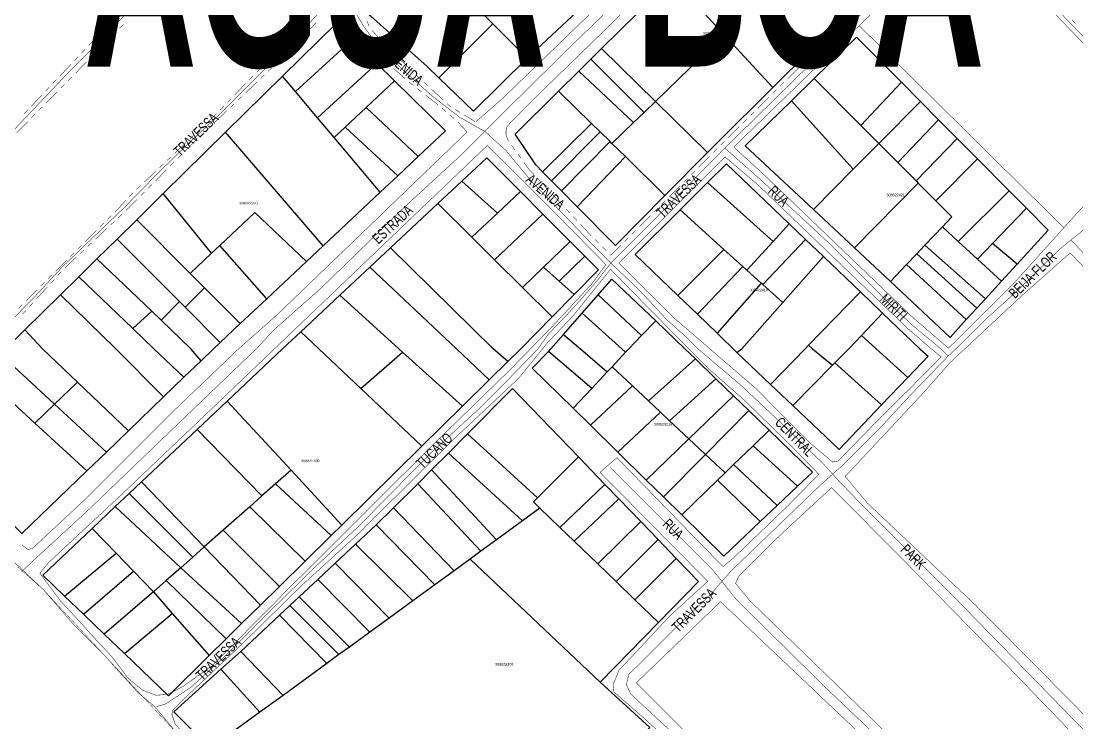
# Model space of a CAD drawing. Extents: x 204296 to 206006, y 4860262 to 4862155.
# Drawn here: x 205033.9 to 205436.9, y 4860487.4 to 4860755.4 of the extents above; entities that cross this region are included whole.
import ezdxf

# ---------------------------------------------------------------- set-up
doc = ezdxf.new("R2010")
doc.units = 0
doc.header["$LTSCALE"] = 1.5
doc.header["$MEASUREMENT"] = 0
doc.linetypes.add('TRACO_15', pattern=[3, 2, -1])
doc.linetypes.add('TRACO_25', pattern=[8, 3, -1, 1, -1, 1, -1])
for name, color, linetype in [('CD-MALHA-LOTES', 40, 'CONTINUOUS'), ('CD_TXT_QUADRA', 7, 'CONTINUOUS'), ('LM-LIM-SETOR-FISCAL', 7, 'CONTINUOUS'), ('LM-TXT-LSF', 7, 'CONTINUOUS'), ('RU-QUADRAS', 6, 'CONTINUOUS'), ('SV-CAMINHO-TRILHA', 20, 'CONTINUOUS'), ('SV-EIXO-RUA-N-PAV', 6, 'CONTINUOUS'), ('SV-EIXO-RUA-PAV', 20, 'CONTINUOUS'), ('SV-RUA-NAO-PAV-S-GUIA-C-GUIA', 7, 'CONTINUOUS'), ('SV-RUA-PAVIM-S-GUIA-C-GUIA', 7, 'CONTINUOUS'), ('SV-TXT-RUA-N-PAV-S-GUIA-C-GUIA', 7, 'CONTINUOUS'), ('SV-TXT-RUA-PAV-S-GUIA-C-GUIA', 7, 'CONTINUOUS')]:
    doc.layers.add(name, color=color, linetype=linetype)
doc.styles.add('ARIAL', font='ARIAL.TTF')
doc.styles.add('MONOTXT', font='ARIAL.TTF', dxfattribs={"height": 0.2})
doc.styles.get("Standard").update_dxf_attribs({"font": 'swisscbo.ttf'})
doc.linetypes.add('Limite', pattern='A,20,-3,[130,ltypeshp.shx,S=6.35,R=0,X=0,Y=0],-3,20', length=46)

msp = doc.modelspace()

# ---------------------------------------------------------------- linework, layer by layer
at = {"layer": 'CD-MALHA-LOTES'}
for points in [[(205193.37, 4860733.71), (205188.89, 4860738.05), (205167.41, 4860757.22), (205160.96, 4860764.78), (205182.02, 4860786.29)], [(205213.99, 4860754.32), (205182.02, 4860786.29)], [(205255.41, 4860744.87), (205282.49, 4860771.65)], [(205302.26, 4860750.19), (205282.49, 4860771.65)], [(205249.81, 4860762.54), (205227.12, 4860741.19)], [(205349.21, 4860758.22), (205320.84, 4860730.03)], [(205133.65, 4860734.33), (205154.15, 4860754.53), (205160.36, 4860748.41)], [(205193.37, 4860733.71), (205213.99, 4860754.32)], [(205227.12, 4860741.19), (205213.99, 4860754.32)], [(205138.58, 4860728.47), (205160.36, 4860748.41)], [(205169.68, 4860739.24), (205160.36, 4860748.41)], [(205276, 4860724.71), (205302.26, 4860750.19)], [(205320.84, 4860730.03), (205302.26, 4860750.19)], [(205369.89, 4860732.03), (205352.83, 4860749.2), (205336.62, 4860733.43)], [(205251.31, 4860740.8), (205255.41, 4860744.87)], [(205276, 4860724.71), (205255.41, 4860744.87)], [(205147.06, 4860718.39), (205169.68, 4860739.24)], [(205176.49, 4860732.53), (205169.68, 4860739.24)], [(205227.12, 4860741.19), (205206.52, 4860720.94), (205193.37, 4860733.71)], [(205246.77, 4860736.32), (205251.31, 4860740.8)], [(205271.71, 4860720.55), (205251.31, 4860740.8)], [(205239.01, 4860728.63), (205246.77, 4860736.32)], [(205267.67, 4860716.62), (205246.77, 4860736.32)], [(205133.65, 4860734.33), (205111.96, 4860712.98)], [(205138.58, 4860728.47), (205133.65, 4860734.33)], [(205165.65, 4860722.41), (205176.49, 4860732.53)], [(205176.49, 4860732.53), (205195.85, 4860713.47), (205185.46, 4860703.7)], [(205327.94, 4860724.98), (205336.62, 4860733.43)], [(205336.62, 4860733.43), (205354.43, 4860715.55)], [(205354.43, 4860715.55), (205369.89, 4860732.03)], [(205369.89, 4860732.03), (205377.14, 4860724.74)], [(205147.06, 4860718.39), (205138.58, 4860728.47)], [(205232.89, 4860697.89), (205230.31, 4860700.51), (205222.43, 4860712.24), (205239.01, 4860728.63)], [(205251.6, 4860716.31), (205239.01, 4860728.63)], [(205295.91, 4860705.22), (205299.87, 4860709.21), (205320.84, 4860730.03)], [(205271.71, 4860720.55), (205276, 4860724.71)], [(205295.91, 4860705.22), (205276, 4860724.71)], [(205327.94, 4860724.98), (205310.27, 4860707.79), (205336.31, 4860683.44)], [(205351.56, 4860698.87), (205327.94, 4860724.98)], [(205361.26, 4860708.69), (205377.14, 4860724.74)], [(205377.14, 4860724.74), (205384.12, 4860717.71)], [(205157.59, 4860714.89), (205165.65, 4860722.41)], [(205185.46, 4860703.7), (205165.65, 4860722.41)], [(205267.67, 4860716.62), (205271.71, 4860720.55)], [(205153.34, 4860710.92), (205147.06, 4860718.39)], [(205153.34, 4860710.92), (205157.59, 4860714.89)], [(205177.66, 4860696.37), (205157.59, 4860714.89)], [(205251.6, 4860716.31), (205232.89, 4860697.89)], [(205254.91, 4860713.08), (205251.6, 4860716.31)], [(205259.44, 4860708.64), (205267.67, 4860716.62)], [(205354.43, 4860715.55), (205361.26, 4860708.69)], [(205368.54, 4860701.38), (205384.12, 4860717.71)], [(205384.12, 4860717.71), (205391.22, 4860710.57)], [(205111.96, 4860712.98), (205088.18, 4860689.55)], [(205149.14, 4860669.57), (205111.96, 4860712.98)], [(205170.91, 4860690.04), (205153.34, 4860710.92)], [(205254.91, 4860713.08), (205236.29, 4860694.46)], [(205258.69, 4860709.37), (205254.91, 4860713.08)], [(205258.69, 4860709.37), (205240.16, 4860690.55)], [(205259.44, 4860708.64), (205258.69, 4860709.37)], [(205264.54, 4860703.65), (205259.44, 4860708.64)], [(205351.56, 4860698.87), (205361.26, 4860708.69)], [(205361.26, 4860708.69), (205368.54, 4860701.38)], [(205375.54, 4860694.35), (205391.22, 4860710.57)], [(205391.22, 4860710.57), (205398.92, 4860702.83)], [(205177.66, 4860696.37), (205185.46, 4860703.7)], [(205202.18, 4860694.28), (205211.71, 4860703.17), (205224.52, 4860690.29)], [(205264.54, 4860703.65), (205246.14, 4860684.5)], [(205279.67, 4860688.85), (205264.54, 4860703.65)], [(205295.91, 4860705.22), (205279.67, 4860688.85)], [(205383.11, 4860686.74), (205398.92, 4860702.83)], [(205398.92, 4860702.83), (205411.09, 4860690.58)], [(205295.87, 4860693.7), (205303.13, 4860700.92), (205327.12, 4860677.96)], [(205336.31, 4860683.44), (205351.56, 4860698.87)], [(205368.54, 4860701.38), (205375.54, 4860694.35)], [(205170.91, 4860690.04), (205177.66, 4860696.37)], [(205236.29, 4860694.46), (205232.89, 4860697.89)], [(205192.99, 4860685.69), (205202.18, 4860694.28)], [(205215.77, 4860682.05), (205202.18, 4860694.28)], [(205240.16, 4860690.55), (205236.29, 4860694.46)], [(205246.14, 4860684.5), (205240.16, 4860690.55)], [(205295.87, 4860693.7), (205285.44, 4860683.33)], [(205320.98, 4860671.27), (205295.87, 4860693.7)], [(205352, 4860668.76), (205376.31, 4860693.57)], [(205375.54, 4860694.35), (205376.31, 4860693.57)], [(205376.31, 4860693.57), (205383.11, 4860686.74)], [(205411.09, 4860690.58), (205391.55, 4860671.29)], [(205411.09, 4860690.58), (205417.72, 4860683.91)], [(205088.18, 4860689.55), (205078.04, 4860679.57)], [(205106.62, 4860666.73), (205088.18, 4860689.55)], [(205149.14, 4860669.57), (205170.91, 4860690.04)], [(205215.77, 4860682.05), (205224.52, 4860690.29)], [(205224.52, 4860690.29), (205233.04, 4860681.73)], [(205279.67, 4860688.85), (205260.73, 4860669.75), (205246.14, 4860684.5)], [(205383.11, 4860686.74), (205389.18, 4860680.65), (205385.54, 4860676.82)], [(205174.92, 4860668.81), (205192.99, 4860685.69)], [(205205.98, 4860672.83), (205192.99, 4860685.69)], [(205284.62, 4860650.68), (205268.34, 4860666.32), (205285.44, 4860683.33)], [(205302.17, 4860668.23), (205285.44, 4860683.33)], [(205352, 4860668.76), (205336.31, 4860683.44)], [(205417.72, 4860683.91), (205404.74, 4860670.44)], [(205414.07, 4860662.57), (205425.99, 4860675.59), (205417.72, 4860683.91)], [(205078.04, 4860679.57), (205070.51, 4860672.15)], [(205098.45, 4860659.05), (205078.04, 4860679.57)], [(205109.81, 4860669.74), (205123.14, 4860682.29), (205142.84, 4860663.65)], [(205205.98, 4860672.83), (205215.77, 4860682.05)], [(205214.64, 4860664.26), (205233.04, 4860681.73)], [(205233.04, 4860681.73), (205243.45, 4860671.26)], [(205327.12, 4860677.96), (205320.98, 4860671.27)], [(205333.29, 4860672.06), (205327.12, 4860677.96)], [(205385.54, 4860676.82), (205378.89, 4860669.83)], [(205385.54, 4860676.82), (205391.55, 4860671.29)], [(205070.51, 4860672.15), (205062.86, 4860664.62)], [(205094.38, 4860648.29), (205070.51, 4860672.15)], [(205214.64, 4860664.26), (205205.98, 4860672.83)], [(205233.25, 4860661.41), (205243.45, 4860671.26)], [(205243.45, 4860671.26), (205249.08, 4860665.6)], [(205320.98, 4860671.27), (205310.94, 4860660.31)], [(205333.29, 4860672.06), (205317.08, 4860654.77)], [(205340.16, 4860665.49), (205333.29, 4860672.06)], [(205391.55, 4860671.29), (205398.98, 4860664.45)], [(205404.74, 4860670.44), (205398.98, 4860664.45)], [(205414.07, 4860662.57), (205404.74, 4860670.44)], [(205106.62, 4860666.73), (205098.45, 4860659.05)], [(205109.81, 4860669.74), (205106.62, 4860666.73)], [(205127.68, 4860649.41), (205109.81, 4860669.74)], [(205142.84, 4860663.65), (205149.14, 4860669.57)], [(205167.07, 4860661.47), (205174.92, 4860668.81)], [(205219.69, 4860625.43), (205214.05, 4860630.28), (205174.92, 4860668.81)], [(205302.17, 4860668.23), (205284.62, 4860650.68)], [(205309.39, 4860661.71), (205302.17, 4860668.23)], [(205365.69, 4860655.96), (205352, 4860668.76)], [(205375.78, 4860666.56), (205371.86, 4860662.44)], [(205378.89, 4860669.83), (205375.78, 4860666.56)], [(205375.78, 4860666.56), (205398.67, 4860645.76)], [(205378.89, 4860669.83), (205401.98, 4860649.37)], [(205062.86, 4860664.62), (205055.95, 4860657.81)], [(205083.75, 4860644.62), (205062.86, 4860664.62)], [(205127.68, 4860649.41), (205142.84, 4860663.65)], [(205225.29, 4860653.72), (205214.64, 4860664.26)], [(205239.26, 4860656.09), (205249.08, 4860665.6)], [(205249.08, 4860665.6), (205254.28, 4860660.38), (205245.02, 4860650.99)], [(205324.64, 4860647.94), (205340.16, 4860665.49)], [(205354.25, 4860652), (205340.16, 4860665.49)], [(205371.86, 4860662.44), (205365.69, 4860655.96)], [(205394.69, 4860641.41), (205371.86, 4860662.44)], [(205398.98, 4860664.45), (205408.1, 4860656.05)], [(205414.07, 4860662.57), (205408.1, 4860656.05)], [(205103.96, 4860653.51), (205098.45, 4860659.05)], [(205155.53, 4860650.7), (205167.07, 4860661.47)], [(205212.51, 4860618.36), (205200.11, 4860630.28), (205167.07, 4860661.47)], [(205225.29, 4860653.72), (205233.25, 4860661.41)], [(205239.26, 4860656.09), (205233.25, 4860661.41)], [(205309.39, 4860661.71), (205292.04, 4860643.55)], [(205310.94, 4860660.31), (205309.39, 4860661.71)], [(205316.39, 4860655.39), (205310.94, 4860660.31)], [(205055.95, 4860657.81), (205048.94, 4860650.91)], [(205076.55, 4860638.02), (205055.95, 4860657.81)], [(205245.02, 4860650.99), (205239.26, 4860656.09)], [(205254.14, 4860650.84), (205259.43, 4860656.89), (205276.12, 4860640.95)], [(205316.39, 4860655.39), (205299.58, 4860636.3)], [(205317.08, 4860654.77), (205316.39, 4860655.39)], [(205324.64, 4860647.94), (205317.08, 4860654.77)], [(205365.69, 4860655.96), (205388.49, 4860634.64), (205394.69, 4860641.41)], [(205408.1, 4860656.05), (205401.98, 4860649.37)], [(205048.94, 4860650.91), (205035.37, 4860637.55)], [(205088.28, 4860611.91), (205070.04, 4860630.28), (205048.94, 4860650.91)], [(205096.56, 4860646.11), (205103.96, 4860653.51)], [(205117.53, 4860639.87), (205103.96, 4860653.51)], [(205155.53, 4860650.7), (205140.65, 4860636.79)], [(205179.52, 4860628.94), (205178.03, 4860630.28), (205155.53, 4860650.7)], [(205236.64, 4860642.49), (205225.29, 4860653.72)], [(205245.02, 4860650.99), (205236.64, 4860642.49)], [(205248.08, 4860643.92), (205254.14, 4860650.84)], [(205270.74, 4860635.33), (205254.14, 4860650.84)], [(205284.62, 4860650.68), (205292.04, 4860643.55)], [(205334.48, 4860631.62), (205354.25, 4860652)], [(205362.73, 4860643.89), (205354.25, 4860652)], [(205087.31, 4860641.21), (205094.38, 4860648.29)], [(205096.56, 4860646.11), (205094.38, 4860648.29)], [(205109.94, 4860632.73), (205096.56, 4860646.11)], [(205117.53, 4860639.87), (205127.68, 4860649.41)], [(205307.14, 4860628.83), (205309.02, 4860630.28), (205324.64, 4860647.94)], [(205401.98, 4860649.37), (205398.67, 4860645.76)], [(205076.55, 4860638.02), (205083.75, 4860644.62)], [(205087.31, 4860641.21), (205083.75, 4860644.62)], [(205236.64, 4860642.49), (205224.62, 4860630.28), (205219.69, 4860625.43)], [(205240.97, 4860635.78), (205248.08, 4860643.92)], [(205264.65, 4860628.93), (205248.08, 4860643.92)], [(205292.04, 4860643.55), (205299.58, 4860636.3)], [(205362.73, 4860643.89), (205354.66, 4860635.39)], [(205362.73, 4860643.89), (205376.95, 4860630.28), (205380.08, 4860627.45), (205372.38, 4860619.37)], [(205398.67, 4860645.76), (205394.69, 4860641.41)], [(205102.63, 4860625.74), (205098.73, 4860630.28), (205087.31, 4860641.21)], [(205109.94, 4860632.73), (205117.53, 4860639.87)], [(205276.12, 4860640.95), (205270.74, 4860635.33)], [(205291.28, 4860626.42), (205287.3, 4860630.28), (205276.12, 4860640.95)], [(205025.98, 4860628.16), (205028, 4860630.28), (205035.37, 4860637.55)], [(205035.37, 4860637.55), (205042.02, 4860630.27), (205055.42, 4860617.48)], [(205096.07, 4860619.42), (205084.61, 4860630.28), (205076.55, 4860638.02)], [(205140.65, 4860636.79), (205133.68, 4860630.28), (205112.55, 4860610.33)], [(205163.55, 4860615.14), (205140.65, 4860636.79)], [(205235.17, 4860629.28), (205236.16, 4860630.28), (205240.97, 4860635.78)], [(205240.97, 4860635.78), (205247.44, 4860630.28), (205257.63, 4860621.44)], [(205264.65, 4860628.93), (205265.91, 4860630.28), (205270.74, 4860635.33)], [(205299.58, 4860636.3), (205307.14, 4860628.83)], [(205344.52, 4860624.92), (205349.81, 4860630.28), (205354.66, 4860635.39)], [(205372.38, 4860619.37), (205354.66, 4860635.39)], [(205102.63, 4860625.74), (205107.33, 4860630.28), (205109.94, 4860632.73)], [(205334.48, 4860631.62), (205333.18, 4860630.28), (205319.96, 4860616.64)], [(205334.48, 4860631.62), (205336.02, 4860630.28), (205343.6, 4860624)], [(205046.65, 4860609.1), (205025.98, 4860628.16)], [(205163.55, 4860615.14), (205179.52, 4860628.94)], [(205202.38, 4860608.38), (205179.52, 4860628.94)], [(205244.63, 4860607.55), (205228.97, 4860622.93), (205235.17, 4860629.28)], [(205251.7, 4860615.1), (205235.17, 4860629.28)], [(205264.65, 4860628.93), (205259.5, 4860623.43)], [(205273.37, 4860610.4), (205291.28, 4860626.42)], [(205299.14, 4860618.81), (205291.28, 4860626.42)], [(205307.14, 4860628.83), (205319.96, 4860616.64)], [(205102.63, 4860625.74), (205096.07, 4860619.42)], [(205219.69, 4860625.43), (205212.51, 4860618.36)], [(205257.63, 4860621.44), (205259.5, 4860623.43)], [(205267.29, 4860616.12), (205259.5, 4860623.43)], [(205328.41, 4860608.61), (205343.6, 4860624)], [(205343.6, 4860624), (205344.52, 4860624.92)], [(205362.34, 4860608.83), (205344.52, 4860624.92)], [(205018.81, 4860620.61), (204996.48, 4860597.1), (205034.17, 4860559.71), (205059.02, 4860583.69)], [(205039.16, 4860601.93), (205018.81, 4860620.61)], [(205096.07, 4860619.42), (205088.28, 4860611.91)], [(205212.51, 4860618.36), (205202.38, 4860608.38)], [(205251.7, 4860615.1), (205257.63, 4860621.44)], [(205281.42, 4860602.83), (205299.14, 4860618.81)], [(205305.85, 4860612.31), (205299.14, 4860618.81)], [(205362.34, 4860608.83), (205372.38, 4860619.37)], [(205046.65, 4860609.1), (205055.42, 4860617.48)], [(205074.85, 4860598.95), (205055.42, 4860617.48)], [(205186.88, 4860593.1), (205163.55, 4860615.14)], [(205204.3, 4860597.77), (205221.52, 4860615.12), (205246.66, 4860588.98)], [(205244.63, 4860607.55), (205251.7, 4860615.1)], [(205251.23, 4860601.07), (205267.29, 4860616.12)], [(205273.37, 4860610.4), (205267.29, 4860616.12)], [(205319.96, 4860616.64), (205328.41, 4860608.61)], [(205088.28, 4860611.91), (205074.85, 4860598.95)], [(205101.06, 4860599.48), (205112.55, 4860610.33)], [(205136.98, 4860583.91), (205112.55, 4860610.33)], [(205277.99, 4860606.06), (205273.37, 4860610.4)], [(205288.81, 4860595.89), (205305.85, 4860612.31)], [(205311.69, 4860606.66), (205305.85, 4860612.31)], [(205039.16, 4860601.93), (205046.65, 4860609.1)], [(205066.45, 4860590.85), (205046.65, 4860609.1)], [(205202.38, 4860608.38), (205186.88, 4860593.1)], [(205244.63, 4860607.55), (205251.23, 4860601.07)], [(205261.72, 4860590.77), (205277.99, 4860606.06)], [(205281.42, 4860602.83), (205277.99, 4860606.06)], [(205295.14, 4860589.94), (205311.69, 4860606.66)], [(205319.38, 4860599.21), (205311.69, 4860606.66)], [(205328.41, 4860608.61), (205346.11, 4860591.79), (205362.34, 4860608.83)], [(205059.02, 4860583.69), (205039.16, 4860601.93)], [(205288.81, 4860595.89), (205281.42, 4860602.83)], [(205074.85, 4860598.95), (205066.45, 4860590.85)], [(205079.87, 4860579.48), (205101.06, 4860599.48)], [(205125.85, 4860574.08), (205101.06, 4860599.48)], [(205204.3, 4860597.77), (205196.98, 4860590.39)], [(205231.05, 4860573.41), (205204.3, 4860597.77)], [(205251.23, 4860601.07), (205261.72, 4860590.77)], [(205313.27, 4860593.28), (205319.38, 4860599.21)], [(205330.28, 4860577.81), (205335.94, 4860583.18), (205319.38, 4860599.21)], [(205272.5, 4860580.17), (205288.81, 4860595.89)], [(205295.14, 4860589.94), (205288.81, 4860595.89)], [(205066.45, 4860590.85), (205059.02, 4860583.69)], [(205186.88, 4860593.1), (205156.31, 4860562.99)], [(205190.56, 4860584), (205196.98, 4860590.39)], [(205225.27, 4860564.55), (205196.98, 4860590.39)], [(205261.72, 4860590.77), (205272.5, 4860580.17)], [(205279.08, 4860573.71), (205295.14, 4860589.94)], [(205302.6, 4860582.93), (205295.14, 4860589.94)], [(205305.85, 4860586.08), (205313.27, 4860593.28)], [(205330.28, 4860577.81), (205313.27, 4860593.28)], [(205231.05, 4860573.41), (205246.66, 4860588.98)], [(205256.73, 4860578.52), (205246.66, 4860588.98)], [(205302.6, 4860582.93), (205305.85, 4860586.08)], [(205322.49, 4860570.44), (205305.85, 4860586.08)], [(205136.98, 4860583.91), (205131.06, 4860578.68)], [(205156.31, 4860562.99), (205136.98, 4860583.91)], [(205190.56, 4860584), (205185.29, 4860578.76)], [(205215.31, 4860557.29), (205190.56, 4860584)], [(205299.73, 4860580.14), (205302.6, 4860582.93)], [(205075.2, 4860575.06), (205079.87, 4860579.48)], [(205103.84, 4860554.64), (205079.87, 4860579.48)], [(205131.06, 4860578.68), (205125.85, 4860574.08)], [(205152.23, 4860558.97), (205131.06, 4860578.68)], [(205185.29, 4860578.76), (205176.09, 4860569.61)], [(205209.35, 4860552.95), (205185.29, 4860578.76)], [(205239.51, 4860562.08), (205256.73, 4860578.52)], [(205262.07, 4860572.96), (205256.73, 4860578.52)], [(205272.5, 4860580.17), (205279.08, 4860573.71)], [(205286.05, 4860566.87), (205299.73, 4860580.14)], [(205316.04, 4860564.34), (205299.73, 4860580.14)], [(205322.49, 4860570.44), (205330.28, 4860577.81)], [(205069.86, 4860570.02), (205075.2, 4860575.06)], [(205099.45, 4860550.76), (205075.2, 4860575.06)], [(205125.85, 4860574.08), (205121.16, 4860569.94)], [(205279.08, 4860573.71), (205286.05, 4860566.87)], [(205061.03, 4860561.68), (205069.86, 4860570.02)], [(205094.81, 4860546.67), (205069.86, 4860570.02)], [(205121.16, 4860569.94), (205111.03, 4860561)], [(205142.27, 4860549.16), (205121.16, 4860569.94)], [(205176.09, 4860569.61), (205169.48, 4860563.05)], [(205199.19, 4860545.54), (205176.09, 4860569.61)], [(205231.91, 4860569.4), (205229.43, 4860571.79), (205231.05, 4860573.41)], [(205245.01, 4860556.79), (205262.07, 4860572.96)], [(205270.42, 4860564.28), (205262.07, 4860572.96)], [(205316.04, 4860564.34), (205322.49, 4860570.44)], [(205231.91, 4860569.4), (205225.27, 4860564.55)], [(205239.51, 4860562.08), (205231.91, 4860569.4)], [(205286.05, 4860566.87), (205302.08, 4860551.12), (205316.04, 4860564.34)], [(205061.03, 4860561.68), (205042.16, 4860543.87), (205050.53, 4860535.84)], [(205061.03, 4860561.68), (205070.19, 4860552.22)], [(205156.31, 4860562.99), (205152.23, 4860558.97)], [(205169.48, 4860563.05), (205161.59, 4860555.67)], [(205191.87, 4860540.21), (205169.48, 4860563.05)], [(205225.27, 4860564.55), (205215.31, 4860557.29)], [(205245.01, 4860556.79), (205239.51, 4860562.08)], [(205254.02, 4860548.11), (205270.42, 4860564.28)], [(205277.02, 4860557.42), (205270.42, 4860564.28)], [(205111.03, 4860561), (205103.84, 4860554.64)], [(205132.47, 4860539.51), (205111.03, 4860561)], [(205152.23, 4860558.97), (205142.27, 4860549.16)], [(205103.84, 4860554.64), (205099.45, 4860550.76)], [(205125.28, 4860532.43), (205103.84, 4860554.64)], [(205161.59, 4860555.67), (205153.79, 4860548.39)], [(205183.45, 4860534.07), (205161.59, 4860555.67)], [(205215.31, 4860557.29), (205209.35, 4860552.95)], [(205254.02, 4860548.11), (205245.01, 4860556.79)], [(205261, 4860541.4), (205277.02, 4860557.42)], [(205283.89, 4860550.27), (205277.02, 4860557.42)], [(205050.53, 4860535.84), (205070.19, 4860552.22)], [(205070.19, 4860552.22), (205076.85, 4860545.34)], [(205099.45, 4860550.76), (205094.81, 4860546.67)], [(205205.31, 4860550.01), (205199.19, 4860545.54)], [(205209.35, 4860552.95), (205205.31, 4860550.01)], [(205254.91, 4860502.94), (205205.31, 4860550.01)], [(205268.2, 4860534.47), (205283.89, 4860550.27)], [(205283.89, 4860550.27), (205292.43, 4860541.4), (205277.21, 4860525.8)], [(205094.81, 4860546.67), (205089.3, 4860541.8)], [(205118.09, 4860525.35), (205094.81, 4860546.67)], [(205142.27, 4860549.16), (205132.47, 4860539.51)], [(205153.79, 4860548.39), (205147.19, 4860542.22)], [(205174.41, 4860527.49), (205153.79, 4860548.39)], [(205199.19, 4860545.54), (205191.87, 4860540.21)], [(205261, 4860541.4), (205254.02, 4860548.11)], [(205057.72, 4860528.94), (205076.85, 4860545.34)], [(205076.85, 4860545.34), (205084.43, 4860537.5)], [(205089.3, 4860541.8), (205084.43, 4860537.5)], [(205112.21, 4860519.56), (205089.3, 4860541.8)], [(205147.19, 4860542.22), (205140.08, 4860535.6)], [(205166.96, 4860522.06), (205147.19, 4860542.22)], [(205268.2, 4860534.47), (205261, 4860541.4)], [(205084.43, 4860537.5), (205083.63, 4860536.79), (205065.61, 4860521.38)], [(205084.43, 4860537.5), (205091.61, 4860529.27)], [(205132.47, 4860539.51), (205125.28, 4860532.43)], [(205191.87, 4860540.21), (205183.45, 4860534.07)], [(205057.72, 4860528.94), (205050.53, 4860535.84)], [(205140.08, 4860535.6), (205136.46, 4860532.22)], [(205159.19, 4860516.39), (205140.08, 4860535.6)], [(205183.45, 4860534.07), (205174.41, 4860527.49)], [(205277.21, 4860525.8), (205268.2, 4860534.47)], [(205073.39, 4860513.91), (205091.61, 4860529.27)], [(205091.61, 4860529.27), (205105.68, 4860513.12)], [(205125.28, 4860532.43), (205118.09, 4860525.35)], [(205136.46, 4860532.22), (205132.55, 4860528.57)], [(205155.23, 4860513.51), (205136.46, 4860532.22)], [(205065.61, 4860521.38), (205057.72, 4860528.94)], [(205118.09, 4860525.35), (205112.21, 4860519.56)], [(205117.71, 4860514.73), (205132.55, 4860528.57)], [(205150.57, 4860510.11), (205132.55, 4860528.57)], [(205174.41, 4860527.49), (205166.96, 4860522.06)], [(205254.91, 4860502.94), (205277.21, 4860525.8)], [(205073.39, 4860513.91), (205065.61, 4860521.38)], [(205166.96, 4860522.06), (205159.19, 4860516.39)], [(205112.21, 4860519.56), (205105.68, 4860513.12)], [(205073.39, 4860513.91), (205090.16, 4860497.83), (205105.68, 4860513.12)], [(205117.71, 4860514.73), (205110.17, 4860507.9)], [(205133.87, 4860497.94), (205117.71, 4860514.73)], [(205155.23, 4860513.51), (205150.57, 4860510.11)], [(205159.19, 4860516.39), (205155.23, 4860513.51)], [(205150.57, 4860510.11), (205133.87, 4860497.94)], [(205106.15, 4860477.74), (205092.22, 4860491.62), (205110.17, 4860507.9)], [(205125.02, 4860491.49), (205110.17, 4860507.9)], [(205106.15, 4860477.74), (205185.82, 4860398.29), (205225.74, 4860437.77), (205273.9, 4860485.7), (205254.91, 4860502.94)], [(205133.87, 4860497.94), (205125.02, 4860491.49)], [(205125.02, 4860491.49), (205106.15, 4860477.74)]]:
    msp.add_lwpolyline(points, dxfattribs=at)
at = {"layer": 'LM-LIM-SETOR-FISCAL', "linetype": 'Limite', "ltscale": 0.1, "const_width": 0.13}
msp.add_lwpolyline([(205032.59, 4860547), (205042.52, 4860538.21), (205093.85, 4860482.95), (205130.79, 4860442.02), (205133.89, 4860438.97), (205139.86, 4860432.08), (205154.89, 4860415.75), (205177.59, 4860392.05), (205191.62, 4860378.55), (205205.33, 4860366.58), (205212.06, 4860361.11), (205228.77, 4860349.02), (205236.34, 4860343.95), (205265.89, 4860317.76), (205272.82, 4860311.52), (205286.59, 4860299.81), (205316.53, 4860273.08), (205319.29, 4860270.52), (205321.6, 4860273.55), (205335.67, 4860262.2), (205420.74, 4860392.29), (205469.79, 4860465.73)], dxfattribs=at)
msp.add_lwpolyline([(205032.59, 4860547), (205042.52, 4860538.21), (205093.85, 4860482.95), (205130.79, 4860442.02), (205133.89, 4860438.97), (205139.86, 4860432.08), (205154.89, 4860415.75), (205177.59, 4860392.05), (205191.62, 4860378.55), (205205.33, 4860366.58), (205212.06, 4860361.11), (205228.77, 4860349.02), (205236.34, 4860343.95), (205265.89, 4860317.76), (205272.82, 4860311.52), (205286.59, 4860299.81), (205316.53, 4860273.08), (205319.29, 4860270.52), (205321.6, 4860273.55), (205335.67, 4860262.2), (205420.74, 4860392.29), (205469.79, 4860465.73)], dxfattribs=at)
at = {"layer": 'RU-QUADRAS', "linetype": 'Continuous', "const_width": 0.01}
for points in [[(205160.96, 4860764.78), (205203.04, 4860807.76), (205244.68, 4860850.38), (205282.43, 4860889.07), (205308.25, 4860915.34), (205357.22, 4860864.38), (205310.34, 4860820.69), (205266.34, 4860778.1), (205226.93, 4860741.01), (205206.52, 4860720.94), (205188.89, 4860738.05), (205167.41, 4860757.22), (205160.96, 4860764.78)], [(205222.43, 4860712.24), (205347.49, 4860835.96), (205387.15, 4860795.81), (205354.83, 4860763.8), (205299.87, 4860709.21), (205260.73, 4860669.75), (205230.31, 4860700.51), (205222.43, 4860712.24)], [(204996.48, 4860597.1), (205028, 4860630.28), (205154.15, 4860754.53), (205195.85, 4860713.47), (205107.33, 4860630.28), (205034.17, 4860559.71), (204996.48, 4860597.1)], [(205310.27, 4860707.79), (205352.83, 4860749.2), (205425.99, 4860675.59), (205388.49, 4860634.64), (205310.27, 4860707.79)], [(205042.16, 4860543.87), (205133.68, 4860630.28), (205211.71, 4860703.17), (205254.28, 4860660.38), (205224.62, 4860630.28), (205090.16, 4860497.83), (205042.16, 4860543.87)], [(205268.34, 4860666.32), (205303.13, 4860700.92), (205376.95, 4860630.28), (205380.08, 4860627.45), (205346.11, 4860591.79), (205305.61, 4860630.28), (205268.34, 4860666.32)], [(205228.97, 4860622.93), (205236.16, 4860630.28), (205259.43, 4860656.89), (205287.3, 4860630.28), (205335.94, 4860583.18), (205302.08, 4860551.12), (205228.97, 4860622.93)], [(205092.22, 4860491.62), (205118.07, 4860515.06), (205169.24, 4860562.81), (205196.78, 4860590.18), (205221.52, 4860615.12), (205292.43, 4860541.4), (205254.91, 4860502.94), (205273.9, 4860485.7), (205225.74, 4860437.77), (205185.82, 4860398.29), (205092.22, 4860491.62)]]:
    msp.add_lwpolyline(points, close=True, dxfattribs=at)
at = {"layer": 'SV-CAMINHO-TRILHA', "linetype": 'TRACO_15', "const_width": 0.18, "flags": 128}
msp.add_lwpolyline([(205431.91, 4860676.47), (205353.78, 4860753.66)], dxfattribs=at)
at = {"layer": 'SV-EIXO-RUA-N-PAV', "const_width": 0.18, "flags": 128}
for points in [[(205236.51, 4860924.25), (205214.07, 4860902.41), (205195.05, 4860882.54), (205175.89, 4860861.95), (205159.73, 4860845.72), (205145.79, 4860831.35), (205117.62, 4860803.03), (205102.18, 4860787.31), (205084.95, 4860769.93), (205069.93, 4860753.92), (205051.34, 4860735.12), (205040.84, 4860724.03), (205027.25, 4860709.73), (205011.81, 4860693.86), (204995.65, 4860677.2), (204987.07, 4860669.05), (204975.49, 4860658.47), (204971.49, 4860654.76), (204966.84, 4860649.68), (204960.98, 4860643.67), (204954.54, 4860636.52), (204949.16, 4860630.52)], [(205280.6, 4860895.68), (205253.09, 4860867.93), (205239.97, 4860854.3), (205226.85, 4860840.68), (205212.72, 4860826.04), (205196.83, 4860810.78), (205184.72, 4860797.41), (205173.77, 4860785.36), (205164.25, 4860774.66), (205157.09, 4860766.4), (205148.51, 4860759.43), (205132.36, 4860742.53), (205108.65, 4860718.81), (205097.42, 4860708.34), (205086.32, 4860697.49), (205072.94, 4860683.87), (205060.83, 4860672.26), (205049.42, 4860661.35), (205040.33, 4860651.44), (205028.98, 4860639.84), (205020.42, 4860630.29)], [(205346.65, 4860844.77), (205351.79, 4860839.62), (205363.03, 4860827.98), (205376.07, 4860814.54), (205388.11, 4860802.1), (205393.73, 4860796.57), (205400.55, 4860789.86), (205406.68, 4860783.18), (205409.37, 4860780.23), (205419.09, 4860770.26), (205428.71, 4860760.44), (205440.17, 4860748.63), (205454.62, 4860732.99), (205471.47, 4860714.73), (205472.07, 4860711.12), (205469.66, 4860707.61), (205439.97, 4860676.11), (205430.54, 4860668.49), (205413.29, 4860651.63), (205403.15, 4860642.5), (205390.72, 4860630.27)], [(205393.73, 4860796.57), (205345.13, 4860748.75), (205302.53, 4860706.91), (205273.47, 4860677.47), (205259.01, 4860663.01), (205254.22, 4860656.86), (205249.27, 4860651.03), (205242.23, 4860643.22), (205238.27, 4860639.15), (205235.08, 4860635.74), (205231.22, 4860630.28)], [(205292.28, 4860630.27), (205288.24, 4860634.31), (205280.24, 4860641.51), (205269.84, 4860652.71), (205259.01, 4860663.01), (205251.97, 4860670.05), (205240.5, 4860682.05), (205229.04, 4860693.79), (205218.9, 4860706.05), (205210.9, 4860713.25), (205201.13, 4860718.79), (205190.58, 4860726.99), (205181.98, 4860734.61), (205171.24, 4860744.58), (205164.76, 4860753.26), (205160.63, 4860760.09), (205157.09, 4860766.4)], [(205302.53, 4860706.91), (205316.08, 4860694.91), (205342.81, 4860670.12), (205366.05, 4860646.87), (205373.8, 4860639.51), (205384.96, 4860630.27)], [(205474, 4860630.27), (205434.65, 4860671.8)], [(205231.22, 4860630.28), (205220.4, 4860619.12), (205208.28, 4860607), (205190.81, 4860590.96), (205162.65, 4860562.45), (205145.54, 4860546.4), (205126.64, 4860527.87), (205110.6, 4860511.83), (205098.84, 4860501.13), (205089.21, 4860494.72), (205085.65, 4860493.65)], [(205390.72, 4860630.27), (205387.81, 4860627.54), (205373.57, 4860612.83), (205363.72, 4860602.13), (205346.61, 4860585.01), (205343.68, 4860582.41), (205338.91, 4860578.17), (205304.68, 4860545.22), (205301.39, 4860541.47), (205296.64, 4860536.04), (205283.63, 4860523.61), (205271.23, 4860511.21), (205265.87, 4860505.99), (205264.89, 4860502.01), (205266.67, 4860498.37), (205277.78, 4860488.07), (205283.08, 4860483.31)], [(205463.86, 4860459.75), (205425.13, 4860499.44), (205391.58, 4860533.92), (205355.21, 4860570.3), (205345.97, 4860579.91), (205343.68, 4860582.41), (205340.09, 4860586.36), (205324.5, 4860601.48), (205308.91, 4860616.12), (205292.25, 4860630.27)], [(205384.96, 4860630.27), (205387.81, 4860627.54)], [(205258.83, 4860584.94), (205297.57, 4860546.21), (205301.39, 4860541.47), (205307.02, 4860534.4), (205341.04, 4860500.85), (205379.3, 4860464.48), (205413.79, 4860433.77), (205432.21, 4860417.71)], [(205029.33, 4860550.68), (205042.52, 4860538.21), (205053.92, 4860525.02), (205066.04, 4860512.9), (205078.52, 4860498.99), (205084.94, 4860493.65), (205093.85, 4860482.95)]]:
    msp.add_lwpolyline(points, dxfattribs=at)
at = {"layer": 'SV-EIXO-RUA-PAV', "const_width": 0.18, "flags": 128}
for points in [[(205410.3, 4860906.82), (205387.81, 4860884.6), (205364.46, 4860862.58), (205346.65, 4860844.77), (205329.49, 4860827.61), (205306.15, 4860805.97), (205277.23, 4860778.75), (205264.75, 4860766.08), (205242.35, 4860744.44), (205228.57, 4860730.84), (205217.99, 4860720.39), (205210.9, 4860713.25), (205201.93, 4860704.33), (205181.1, 4860685.18), (205170.52, 4860674.97), (205148.68, 4860653.7), (205130.35, 4860637.45), (205123.72, 4860630.29)], [(205123.72, 4860630.29), (205095.34, 4860603.11), (205060.02, 4860569.15), (205038.63, 4860549.46), (205034.1, 4860545.17)]]:
    msp.add_lwpolyline(points, dxfattribs=at)
at = {"layer": 'SV-RUA-NAO-PAV-S-GUIA-C-GUIA', "linetype": 'TRACO_25', "const_width": 0.18, "flags": 128}
msp.add_lwpolyline([(205394.67, 4860793.3), (205401.67, 4860786.17), (205448.82, 4860736.99), (205467.01, 4860715.01), (205435.84, 4860680.83), (205412.41, 4860654.82), (205387.86, 4860630.5), (205374.46, 4860642.06), (205341.86, 4860673.32), (205317.43, 4860696.76), (205305.94, 4860707.29)], close=True, dxfattribs=at)
for points in [[(205068, 4860754.81), (205069.37, 4860756.26)], [(205161.63, 4860753.93), (205160.4, 4860755.51)], [(205166.02, 4860755.26), (205166.72, 4860753.39)], [(205436.42, 4860754.45), (205435.02, 4860755.88)], [(205065.25, 4860751.9), (205066.63, 4860753.36)], [(205070.08, 4860751.21), (205065.88, 4860746.93)], [(205072.88, 4860754.07), (205071.48, 4860752.64)], [(205141.82, 4860754.59), (205137.66, 4860750.27)], [(205146.5, 4860754.7), (205142.33, 4860750.39)], [(205164.07, 4860750.77), (205162.85, 4860752.35)], [(205167.86, 4860751.79), (205171.91, 4860747.36)], [(205343.55, 4860750.35), (205344.97, 4860751.76)], [(205346.38, 4860753.17), (205347.8, 4860754.58)], [(205059.75, 4860746.09), (205063.88, 4860750.45)], [(205136.28, 4860748.82), (205134.89, 4860747.38)], [(205140.94, 4860748.95), (205139.55, 4860747.51)], [(205165.64, 4860748.74), (205165.3, 4860749.19)], [(205165.92, 4860748.41), (205165.64, 4860748.74)], [(205169.12, 4860744.56), (205165.92, 4860748.41)], [(205337.87, 4860744.71), (205342.13, 4860748.94)], [(205057.01, 4860743.19), (205058.38, 4860744.64)], [(205064.48, 4860745.5), (205063.08, 4860744.07)], [(205130.74, 4860743.05), (205126.57, 4860738.74)], [(205133.51, 4860745.94), (205132.12, 4860744.49)], [(205135.37, 4860743.2), (205133.98, 4860741.77)], [(205138.16, 4860746.08), (205136.76, 4860744.64)], [(205171.68, 4860741.49), (205170.4, 4860743.02)], [(205173.25, 4860745.88), (205173.8, 4860745.28)], [(205173.8, 4860745.28), (205174.66, 4860744.46)], [(205176.1, 4860743.07), (205177.55, 4860741.69)], [(205335.03, 4860741.89), (205336.45, 4860743.3)], [(205048.76, 4860734.47), (205052.88, 4860738.83)], [(205054.26, 4860740.28), (205055.63, 4860741.73)], [(205058.88, 4860739.78), (205054.68, 4860735.5)], [(205061.68, 4860742.64), (205060.28, 4860741.21)], [(205133.38, 4860741.15), (205131.11, 4860738.98)], [(205133.98, 4860741.77), (205133.38, 4860741.15)], [(205174.52, 4860738.69), (205173.02, 4860740.02)], [(205178.99, 4860740.3), (205183.32, 4860736.15)], [(205332.2, 4860739.07), (205333.61, 4860740.48)], [(205125.18, 4860737.3), (205123.79, 4860735.86)], [(205126.77, 4860734.83), (205125.33, 4860733.45)], [(205129.67, 4860737.6), (205128.22, 4860736.22)], [(205180.51, 4860733.38), (205176.02, 4860737.36)], [(205184.76, 4860734.76), (205186.2, 4860733.38)], [(205326.52, 4860733.43), (205330.78, 4860737.66)], [(205046.01, 4860731.56), (205047.38, 4860733.02)], [(205050.47, 4860731.22), (205049.07, 4860729.8)], [(205052.7, 4860733.48), (205051.88, 4860732.64)], [(205053.28, 4860734.07), (205052.7, 4860733.48)], [(205119.62, 4860731.55), (205115.45, 4860727.23)], [(205123.88, 4860732.07), (205119.54, 4860727.93)], [(205122.4, 4860734.42), (205121.01, 4860732.99)], [(205183.59, 4860730.84), (205182.02, 4860732.07)], [(205187.67, 4860732.02), (205189.14, 4860730.66)], [(205323.68, 4860730.61), (205325.1, 4860732.02)], [(205037.76, 4860722.85), (205041.89, 4860727.2)], [(205043.26, 4860728.66), (205044.64, 4860730.11)], [(205047.66, 4860728.37), (205043.45, 4860724.11)], [(205186.74, 4860728.37), (205185.17, 4860729.6)], [(205193.03, 4860723.43), (205188.31, 4860727.13)], [(205190.61, 4860729.31), (205195.02, 4860725.24)], [(205320.84, 4860727.79), (205322.26, 4860729.2)], [(205042.04, 4860722.68), (205040.64, 4860721.26)], [(205111.28, 4860722.92), (205109.89, 4860721.48)], [(205114.06, 4860725.8), (205112.67, 4860724.36)], [(205115.2, 4860723.78), (205113.76, 4860722.4)], [(205118.1, 4860726.55), (205116.65, 4860725.16)], [(205196.49, 4860723.88), (205197.22, 4860723.2)], [(205197.22, 4860723.2), (205197.45, 4860723)], [(205197.45, 4860723), (205198.04, 4860722.63)], [(205315.17, 4860722.16), (205319.43, 4860726.38)], [(205035.01, 4860719.94), (205036.39, 4860721.39)], [(205039.23, 4860719.84), (205037.83, 4860718.41)], [(205108.1, 4860719.63), (205104.16, 4860715.9)], [(205112.31, 4860721.02), (205107.97, 4860716.88)], [(205108.5, 4860720.04), (205108.1, 4860719.63)], [(205196.07, 4860720.83), (205194.56, 4860722.14)], [(205199.1, 4860718.22), (205197.59, 4860719.53)], [(205199.74, 4860721.58), (205201.44, 4860720.53)], [(205203.15, 4860719.49), (205206.55, 4860717.39)], [(205312.33, 4860719.34), (205313.75, 4860720.75)], [(205036.42, 4860716.99), (205032.21, 4860712.72)], [(205102.7, 4860714.53), (205101.25, 4860713.15)], [(205106.53, 4860715.49), (205105.08, 4860714.11)], [(205204.16, 4860713.03), (205200.59, 4860716.89)], [(205206.55, 4860717.39), (205207.21, 4860716.98)], [(205219.42, 4860715.23), (205219.17, 4860714.26)], [(205303.82, 4860710.88), (205308.07, 4860715.11)], [(205309.49, 4860716.52), (205310.91, 4860717.93)], [(205099.8, 4860711.78), (205098.34, 4860710.41)], [(205103.63, 4860712.73), (205102.19, 4860711.35)], [(205203.61, 4860712.53), (205204.16, 4860713.03)], [(205218.99, 4860713.53), (205218.97, 4860712.28)], [(205218.97, 4860712.28), (205218.97, 4860711.98)], [(205218.97, 4860711.98), (205219.59, 4860710.4)], [(205219.17, 4860714.26), (205218.99, 4860713.53)], [(205096.89, 4860709.03), (205092.53, 4860704.91)], [(205098.81, 4860708.13), (205096.47, 4860705.76)], [(205099.3, 4860708.59), (205098.81, 4860708.13)], [(205100.74, 4860709.97), (205099.3, 4860708.59)], [(205211.88, 4860707.92), (205237.73, 4860682.13), (205257.09, 4860662.43), (205251.77, 4860655.09), (205236.54, 4860638.68), (205228.35, 4860630.28)], [(205219.59, 4860710.4), (205219.86, 4860709.71)], [(205219.86, 4860709.71), (205220.02, 4860709.5)], [(205219.86, 4860709.71), (205219.86, 4860709.71)], [(205221.19, 4860707.88), (205222.36, 4860706.26)], [(205298.17, 4860705.21), (205299.58, 4860706.63)], [(205300.99, 4860708.05), (205302.41, 4860709.46)], [(205091.08, 4860703.53), (205089.63, 4860702.16)], [(205095.06, 4860704.34), (205093.65, 4860702.92)], [(205223.53, 4860704.64), (205224.7, 4860703.01)], [(205381.28, 4860630.27), (205372.42, 4860637.94), (205339.69, 4860669.32), (205315.34, 4860692.69), (205302.57, 4860703.56), (205262.05, 4860662.98), (205283.11, 4860642.06), (205296.79, 4860630.28)], [(205292.52, 4860699.55), (205296.76, 4860703.8)], [(205089.43, 4860698.65), (205085.21, 4860694.39)], [(205088.17, 4860700.79), (205086.72, 4860699.41)], [(205092.25, 4860701.49), (205090.84, 4860700.07)], [(205225.87, 4860701.39), (205227.62, 4860698.96)], [(205227.62, 4860698.96), (205227.7, 4860698.85)], [(205227.7, 4860698.85), (205229.66, 4860696.76)], [(205085.27, 4860698.04), (205080.91, 4860693.91)], [(205231.03, 4860695.3), (205232.39, 4860693.84)], [(205286.88, 4860693.88), (205288.29, 4860695.3)], [(205289.7, 4860696.71), (205291.11, 4860698.13)], [(205079.46, 4860692.54), (205078, 4860691.16)], [(205083.8, 4860692.97), (205082.4, 4860691.55)], [(205233.76, 4860692.38), (205235.13, 4860690.92)], [(205281.23, 4860688.21), (205285.47, 4860692.46)], [(205073.82, 4860686.86), (205071.1, 4860683.94)], [(205076.55, 4860689.79), (205075.19, 4860688.33)], [(205078.17, 4860687.28), (205075.36, 4860684.44)], [(205080.99, 4860690.13), (205079.58, 4860688.7)], [(205236.49, 4860689.46), (205240.59, 4860685.08)], [(205278.41, 4860685.38), (205279.82, 4860686.79)], [(205070.71, 4860683.52), (205069.7, 4860682.51)], [(205071.1, 4860683.94), (205070.71, 4860683.52)], [(205074.68, 4860683.76), (205073.93, 4860683.05)], [(205075.36, 4860684.44), (205074.68, 4860683.76)], [(205241.96, 4860683.62), (205243.33, 4860682.16)], [(205275.58, 4860682.54), (205277, 4860683.96)], [(205065.45, 4860678.27), (205064.04, 4860676.85)], [(205068.28, 4860681.1), (205066.87, 4860679.68)], [(205069.55, 4860678.94), (205068.09, 4860677.57)], [(205072.47, 4860681.68), (205071.01, 4860680.31)], [(205244.69, 4860680.7), (205246.06, 4860679.24)], [(205269.94, 4860676.88), (205274.17, 4860681.13)], [(205062.62, 4860675.44), (205058.38, 4860671.2)], [(205066.63, 4860676.21), (205062.26, 4860672.1)], [(205247.43, 4860677.78), (205250.84, 4860674.13)], [(205267.11, 4860674.04), (205268.53, 4860675.46)], [(205060.8, 4860670.73), (205059.34, 4860669.36)], [(205250.84, 4860674.13), (205250.95, 4860674.01)], [(205250.95, 4860674.01), (205251.55, 4860673.42)], [(205252.97, 4860672.01), (205254.39, 4860670.6)], [(205264.29, 4860671.21), (205265.7, 4860672.63)], [(205054.14, 4860666.96), (205052.72, 4860665.54)], [(205056.97, 4860669.78), (205055.55, 4860668.37)], [(205057.88, 4860668), (205056.42, 4860666.63)], [(205255.8, 4860669.19), (205257.22, 4860667.78)], [(205258.64, 4860666.37), (205259.06, 4860665.96)], [(205259.06, 4860665.96), (205262.88, 4860669.79)], [(205394.13, 4860630.27), (205416.12, 4860650.76), (205434.31, 4860666.89), (205458.64, 4860641.44), (205469.06, 4860630.27)], [(205051.31, 4860664.13), (205047.06, 4860659.89)], [(205054.96, 4860665.26), (205050.59, 4860661.15)], [(205045.65, 4860658.47), (205044.24, 4860657.06)], [(205049.23, 4860659.69), (205047.88, 4860658.21)], [(205288.73, 4860630.28), (205271.6, 4860647.67), (205258.87, 4860660.62), (205255.57, 4860656.49), (205244.54, 4860642.83), (205234.65, 4860632.37), (205232.95, 4860630.28)], [(205042.82, 4860655.64), (205041.41, 4860654.23)], [(205046.53, 4860656.73), (205045.18, 4860655.26)], [(205039.99, 4860652.82), (205035.75, 4860648.57)], [(205043.83, 4860653.78), (205039.79, 4860649.35)], [(205034.33, 4860647.16), (205032.92, 4860645.75)], [(205038.44, 4860647.87), (205037.09, 4860646.4)], [(205035.74, 4860644.92), (205034.39, 4860643.44)], [(205041.05, 4860544.56), (205048.87, 4860534.12), (205056.02, 4860526.37), (205062.93, 4860518.72), (205068.52, 4860512.76), (205074.82, 4860504.36), (205080.25, 4860500), (205085.41, 4860497.98), (205089.76, 4860498.36), (205092.4, 4860499.58), (205095.66, 4860501.35), (205107.07, 4860509.47), (205135.06, 4860537.74), (205164.54, 4860567.12), (205189.9, 4860592.42), (205207.11, 4860609.18), (205220.28, 4860622.01), (205228.35, 4860630.28)], [(205288.73, 4860630.27), (205295.44, 4860623.46), (205309.93, 4860610.67), (205311.57, 4860609.07), (205326.74, 4860594.29), (205338.41, 4860582.37), (205326.7, 4860570.45), (205305.75, 4860550.37), (205301.81, 4860547.1), (205261.31, 4860588.71), (205254.87, 4860583.11), (205296.01, 4860541.49), (205281.52, 4860528.28), (205268.37, 4860514.2), (205262.12, 4860507.56), (205259.86, 4860502), (205260.18, 4860499.25), (205270.99, 4860489.83), (205277.6, 4860483.84), (205183.01, 4860388.2), (205178.16, 4860393.07), (205171.32, 4860399.52), (205166.03, 4860405.68), (205159.53, 4860412.78), (205154.1, 4860418.34), (205149.26, 4860423.6), (205143.07, 4860430.26), (205136.62, 4860436.86), (205130.03, 4860443.86), (205125.19, 4860449.73), (205114.3, 4860462.1), (205108.76, 4860468.86), (205102.52, 4860474.41), (205097.52, 4860481.57), (205092.69, 4860486.99), (205091.46, 4860490.68), (205091.76, 4860492.26), (205095.03, 4860495.6), (205118.71, 4860517.99), (205140.7, 4860539.63), (205161.9, 4860558.96), (205198.73, 4860595.48), (205213.33, 4860609.17), (205223.8, 4860618.99), (205232.95, 4860630.28)], [(205296.77, 4860630.27), (205314.19, 4860615.29), (205320.39, 4860609.06), (205335.18, 4860594.19), (205343.63, 4860587.01), (205345.73, 4860587.42), (205361.75, 4860603.82), (205366.99, 4860609.01), (205373.67, 4860615.64), (205385.09, 4860627.19), (205381.28, 4860630.27)], [(205394.13, 4860630.27), (205388.49, 4860625.03), (205378.03, 4860613.17), (205374.14, 4860609.01), (205348.47, 4860581.54), (205356.83, 4860571.45), (205397.89, 4860532.7), (205436.8, 4860493.43), (205466.55, 4860462.16), (205462.07, 4860455.5)], [(205462.07, 4860455.5), (205411.51, 4860508.01), (205371.79, 4860548.52), (205343.25, 4860577.26), (205324.38, 4860559.84), (205308.05, 4860543.74), (205306.62, 4860540.74), (205312.07, 4860534.08), (205380.96, 4860467.33), (205411.95, 4860438.7), (205436.09, 4860416.84), (205432.56, 4860411.67)], [(205034.26, 4860555.41), (205034.78, 4860554.91)], [(205432.56, 4860411.67), (205426.9, 4860416.81), (205389.58, 4860450.29), (205353.65, 4860483.73), (205322.66, 4860513.11), (205300.87, 4860533.75), (205268.75, 4860502.76), (205299.36, 4860472.13), (205338.49, 4860436.81), (205382.23, 4860393.83), (205406.19, 4860371.61)]]:
    msp.add_lwpolyline(points, dxfattribs=at)
at = {"layer": 'SV-RUA-PAVIM-S-GUIA-C-GUIA', "const_width": 0.18, "flags": 128}
for points in [[(205360.72, 4860863.55), (205334.16, 4860838.21), (205269.16, 4860775.67), (205218.2, 4860726.34), (205207.61, 4860717.03)], [(205348.41, 4860840.46), (205309.79, 4860803.54), (205272.52, 4860767.36), (205227.46, 4860723.53), (205219.42, 4860715.23)], [(205203.61, 4860712.53), (205170.99, 4860681.11), (205131.13, 4860642.79), (205116.93, 4860630.28)], [(205042.11, 4860543.17), (205041.05, 4860544.56), (205044.42, 4860548.68), (205072.13, 4860574.5), (205108.66, 4860609.28), (205211.88, 4860707.92)], [(205034.78, 4860554.91), (205036.54, 4860553.67), (205038.19, 4860553.98), (205040.97, 4860556.6), (205059, 4860573.38), (205091.4, 4860605.86), (205116.93, 4860630.28)]]:
    msp.add_lwpolyline(points, dxfattribs=at)

# ---------------------------------------------------------------- texts
at = {"layer": 'CD_TXT_QUADRA', "linetype": 'Continuous', "style": 'MONOTXT'}
for s, p in [('308822412', (205294.23, 4860750.26)), ('308822421', (205364.18, 4860688.5)), ('308822370', (205117.17, 4860685.37)), ('308822410', (205311.96, 4860652.16)), ('308825219', (205275.46, 4860600.97)), ('308825189', (205140.82, 4860586.99)), ('308825208', (205214.81, 4860509.32))]:
    msp.add_text(s, height=1, rotation=0.1, dxfattribs=at).set_placement(p)
at = {"layer": 'LM-TXT-LSF', "width": 0.7}
msp.add_text('ÁGUA  BOA', height=75, dxfattribs=at).set_placement((205057.7, 4860738.05))
at = {"layer": 'SV-TXT-RUA-N-PAV-S-GUIA-C-GUIA', "style": 'ARIAL', "width": 0.7}
for s, height, rotation, p in [('ÁGUA                                                   BOA', 3, 314, (205413.1, 4860774.04)), ('AVENIDA', 4, 319, (205172.24, 4860741.82)), ('TRAVESSA', 4, 44, (205094.5, 4860703.41)), ('AVENIDA', 4, 319.1349, (205226.23, 4860694.32)), ('TRAVESSA', 4, 44, (205278.8, 4860679.9)), ('RUA                                               MIRITI', 4, 316, (205318.69, 4860690.03)), ('BEIJA-FLOR', 4, 44, (205413.25, 4860649.22)), ('CENTRAL                                              PARK', 4, 314.6507, (205321.36, 4860601.79)), ('TUCANO', 4, 44, (205187.07, 4860584.24)), ('RUA', 4, 315, (205278.48, 4860562.93)), ('TRAVESSA', 4, 45, (205284.76, 4860521.73)), ('TRAVESSA', 4, 44, (205103.01, 4860503.34))]:
    msp.add_text(s, height=height, rotation=rotation, dxfattribs=at).set_placement(p)
at = {"layer": 'SV-TXT-RUA-PAV-S-GUIA-C-GUIA', "style": 'ARIAL', "width": 0.7}
msp.add_text('ESTRADA', height=4, rotation=43, dxfattribs=at).set_placement((205170.27, 4860670.04))

doc.saveas('drawing.dxf')
